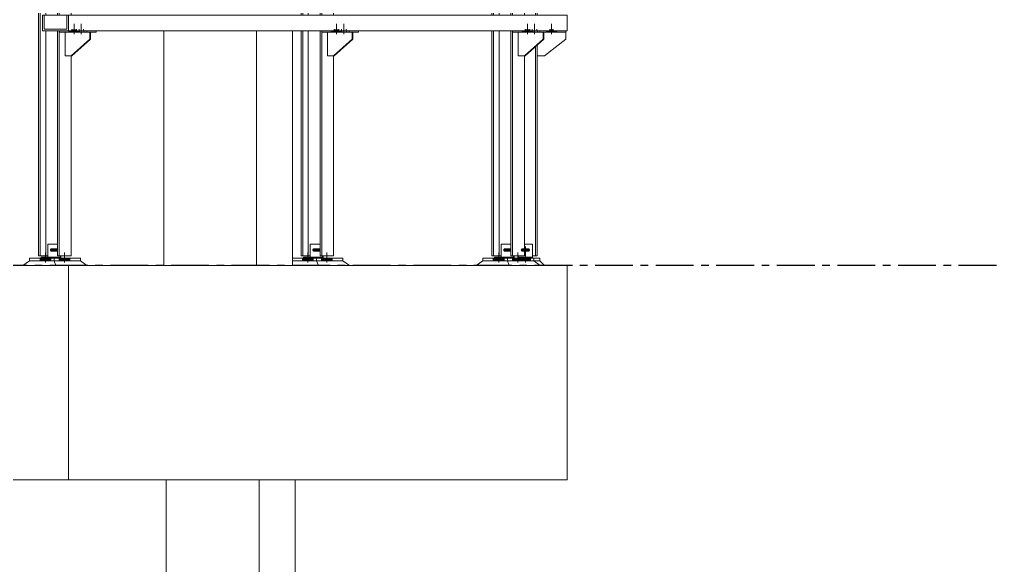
# Model space of a CAD drawing. Header units: millimetres. Extents: x 3774 to 718460, y -768339 to 192544.
# Drawn here: x 455896 to 459992, y -639072 to -636781 of the extents above; entities that cross this region are included whole.
import ezdxf

# ---------------------------------------------------------------- set-up
doc = ezdxf.new("R2010")
doc.units = ezdxf.units.MM
for name, pattern in [('CENTER', [50.8, 31.75, -6.35, 6.35, -6.35]), ('XKITLINE00', [0]), ('XKITLINE02', [4, 2, -2])]:
    doc.linetypes.add(name, pattern=pattern)
doc.layers.add('Bolt', color=7, linetype='Continuous', lineweight=0)
doc.layers.add('Part', color=7, linetype='Continuous', lineweight=0)

# ---------------------------------------------------------------- blocks, each defined once
blk = doc.blocks.new('*A20364918')
at = {"layer": 'Part', "color": 7, "linetype": 'XKITLINE00', "lineweight": 0}
for p, q in [((2594.364986, -86.659902), (2593.935157, -86.659902)), ((2594.300986, -91.139902), (2594.300986, -86.659902)), ((2594.364986, -91.139902), (2594.364986, -86.659902)), ((2594.300986, -103.139902), (2594.300986, -92.198278)), ((2594.364986, -103.139902), (2594.364986, -92.140799)), ((2594.300986, -115.139902), (2594.300986, -104.198278)), ((2594.364986, -115.139902), (2594.364986, -104.140799)), ((2594.300986, -123.219902), (2594.300986, -116.198278)), ((2594.364986, -123.219902), (2594.364986, -116.140799)), ((2594.204986, -123.219902), (2594.364986, -123.219902))]:
    blk.add_line(p, q, dxfattribs=at)
blk = doc.blocks.new('*A20394921')
at = {"layer": 'Part', "color": 7, "linetype": 'XKITLINE00', "lineweight": 0}
for p, q in [((2581.832366, -123.539902), (2581.832366, -115.659902)), ((2584.950057, -123.539902), (2584.950057, -115.659902)), ((2586.150057, -123.539902), (2586.150057, -115.659902))]:
    blk.add_line(p, q, dxfattribs=at)
blk = doc.blocks.new('*A20414923')
at = {"layer": 'Part', "color": 7, "linetype": 'XKITLINE00', "lineweight": 0}
for p, q in [((2529.844987, -123.539902), (2578.636987, -123.539902)), ((2578.636987, -123.539902), (2578.636987, -130.739902)), ((2529.844987, -130.739902), (2578.636987, -130.739902))]:
    blk.add_line(p, q, dxfattribs=at)
blk = doc.blocks.new('*A20454927')
at = {"layer": 'Part', "color": 7, "linetype": 'XKITLINE00', "lineweight": 0}
for p, q in [((2578.730517, -86.659902), (2577.637696, -86.659902)), ((2577.637696, -123.219902), (2577.637696, -86.659902)), ((2577.693122, -123.219902), (2577.693122, -86.659902)), ((2577.881122, -91.139902), (2577.881122, -86.659902)), ((2578.275091, -91.139902), (2578.275091, -86.659902)), ((2578.330517, -86.659902), (2578.330517, -91.139902)), ((2578.730517, -91.139902), (2578.730517, -86.659902)), ((2577.881122, -103.139902), (2577.881122, -91.659902)), ((2578.275091, -103.139902), (2578.275091, -91.659902)), ((2578.330517, -103.139902), (2578.330517, -91.659902)), ((2578.730517, -103.139902), (2578.730517, -92.507902)), ((2577.881122, -115.139902), (2577.881122, -103.659902)), ((2578.275091, -115.139902), (2578.275091, -103.659902)), ((2578.330517, -115.139902), (2578.330517, -103.659902)), ((2578.730517, -115.139902), (2578.730517, -104.507902)), ((2577.881122, -123.219902), (2577.881122, -115.659902)), ((2578.275091, -123.219902), (2578.275091, -115.659902)), ((2578.330517, -123.219902), (2578.330517, -115.659902)), ((2578.730517, -123.219902), (2578.730517, -116.507902)), ((2577.944259, -123.219902), (2577.637696, -123.219902)), ((2578.730517, -123.219902), (2578.275091, -123.219902))]:
    blk.add_line(p, q, dxfattribs=at)
blk = doc.blocks.new('*A20474929')
at = {"layer": 'Part', "color": 7, "linetype": 'XKITLINE00', "lineweight": 0}
for p, q in [((2587.532837, -86.659902), (2586.440016, -86.659902)), ((2586.440016, -91.139902), (2586.440016, -86.659902)), ((2586.495442, -91.139902), (2586.495442, -86.659902)), ((2586.683442, -91.139902), (2586.683442, -86.659902)), ((2587.077411, -91.139902), (2587.077411, -86.659902)), ((2587.132837, -86.659902), (2587.132837, -91.139902)), ((2587.532837, -91.139902), (2587.532837, -86.659902)), ((2586.440016, -103.139902), (2586.440016, -91.659902)), ((2586.495442, -103.139902), (2586.495442, -91.659902)), ((2586.683442, -103.139902), (2586.683442, -91.659902)), ((2587.077411, -103.139902), (2587.077411, -91.659902)), ((2587.132837, -103.139902), (2587.132837, -91.659902)), ((2587.532837, -103.139902), (2587.532837, -92.507902)), ((2586.440016, -115.139902), (2586.440016, -103.659902)), ((2586.495442, -115.139902), (2586.495442, -103.659902)), ((2586.683442, -115.139902), (2586.683442, -103.659902)), ((2587.077411, -115.139902), (2587.077411, -103.659902)), ((2587.132837, -115.139902), (2587.132837, -103.659902)), ((2587.532837, -115.139902), (2587.532837, -104.507902)), ((2586.440016, -123.219902), (2586.440016, -115.659902)), ((2586.495442, -123.219902), (2586.495442, -115.659902)), ((2586.683442, -123.219902), (2586.683442, -115.659902)), ((2587.077411, -123.219902), (2587.077411, -115.659902)), ((2587.132837, -123.219902), (2587.132837, -115.659902)), ((2587.532837, -123.219902), (2587.532837, -116.507902)), ((2586.746579, -123.219902), (2586.440016, -123.219902)), ((2587.532837, -123.219902), (2587.077411, -123.219902))]:
    blk.add_line(p, q, dxfattribs=at)
blk = doc.blocks.new('*A20684950')
at = {"layer": 'Part', "color": 7, "linetype": 'XKITLINE00', "lineweight": 0}
for p, q in [((2579.039798, -123.299902), (2577.328413, -123.299902)), ((2577.328413, -123.379902), (2577.328413, -123.299902)), ((2579.039798, -123.379902), (2577.328413, -123.379902)), ((2578.159798, -123.379902), (2578.159798, -123.299902)), ((2579.039798, -123.299902), (2579.039798, -123.379902))]:
    blk.add_line(p, q, dxfattribs=at)
blk = doc.blocks.new('*A20694951')
at = {"layer": 'Part', "color": 7, "linetype": 'XKITLINE00', "lineweight": 0}
for p, q in [((2577.328413, -123.379902), (2577.109849, -123.539902)), ((2579.039798, -123.379902), (2577.328413, -123.379902)), ((2578.218362, -123.539902), (2578.159798, -123.379902)), ((2579.039798, -123.379902), (2579.258362, -123.539902))]:
    blk.add_line(p, q, dxfattribs=at)
blk = doc.blocks.new('*A20704952')
at = {"layer": 'Part', "color": 7, "linetype": 'XKITLINE00', "lineweight": 0}
for p, q in [((2578.275091, -122.819902), (2577.944259, -122.819902)), ((2577.944259, -122.819902), (2577.944259, -123.259902)), ((2578.359952, -123.259902), (2577.724259, -123.259902)), ((2577.724259, -123.299902), (2577.724259, -123.259902)), ((2578.139952, -123.299902), (2578.139952, -123.259902)), ((2578.359952, -123.219902), (2578.359952, -123.259902)), ((2578.379952, -123.299902), (2578.379952, -123.219902))]:
    blk.add_line(p, q, dxfattribs=at)
blk = doc.blocks.new('*A20714953')
at = {"layer": 'Bolt'}
blk.add_hatch(color=7, dxfattribs=at).paths.add_polyline_path([(2578.047, -122.968), (2578.066, -122.964), (2578.239, -122.964), (2578.257, -122.968), (2578.273, -122.98), (2578.284, -122.998), (2578.287, -123.02), (2578.284, -123.041), (2578.273, -123.059), (2578.257, -123.072), (2578.239, -123.076), (2578.066, -123.076), (2578.047, -123.072), (2578.031, -123.059), (2578.021, -123.041), (2578.017, -123.02), (2578.021, -122.998), (2578.031, -122.98)], flags=17)
at = {"layer": 'Bolt', "color": 7, "linetype": 'XKITLINE00', "lineweight": 0}
blk.add_line((2578.228, -123.02), (2578.056, -123.02), dxfattribs=at)
blk = doc.blocks.new('*A20724954')
at = {"layer": 'Bolt'}
for points in [[(2578.045, -123.3), (2578.045, -123.38), (2577.684, -123.38), (2577.684, -123.3)], [(2578.685, -123.3), (2578.685, -123.38), (2578.324, -123.38), (2578.324, -123.3)]]:
    blk.add_hatch(color=7, dxfattribs=at).paths.add_polyline_path(points, flags=17)
at = {"layer": 'Bolt', "color": 7, "linetype": 'XKITLINE00', "lineweight": 0}
for p, q in [((2577.864, -123.443), (2577.864, -123.1)), ((2578.504, -123.443), (2578.504, -123.1)), ((2577.684, -123.38), (2577.684, -123.3)), ((2578.045, -123.38), (2578.045, -123.3)), ((2578.324, -123.38), (2578.324, -123.3)), ((2578.685, -123.38), (2578.685, -123.3))]:
    blk.add_line(p, q, dxfattribs=at)
blk = doc.blocks.new('*A20734955')
at = {"layer": 'Bolt'}
for points in [[(2578.65, -115.708), (2578.65, -115.66), (2579.011, -115.66), (2579.011, -115.708)], [(2578.754, -115.66), (2578.754, -115.612), (2578.907, -115.612), (2578.907, -115.66)]]:
    blk.add_hatch(color=7, dxfattribs=at).paths.add_polyline_path(points, flags=17)
at = {"layer": 'Bolt', "color": 7, "linetype": 'XKITLINE00', "lineweight": 0}
for p, q in [((2578.65, -115.708), (2578.65, -115.66)), ((2578.754, -115.66), (2578.754, -115.612)), ((2578.83, -115.771), (2578.83, -115.428)), ((2578.907, -115.66), (2578.907, -115.612)), ((2579.011, -115.708), (2579.011, -115.66))]:
    blk.add_line(p, q, dxfattribs=at)
at = {"layer": 'Bolt', "color": 7, "linetype": 'XKITLINE02', "lineweight": 0}
for p, q in [((2578.89, -115.708), (2578.89, -115.66)), ((2578.994, -115.66), (2578.994, -115.612)), ((2579.07, -115.771), (2579.07, -115.428)), ((2579.147, -115.66), (2579.147, -115.612)), ((2579.251, -115.708), (2579.251, -115.66))]:
    blk.add_line(p, q, dxfattribs=at)
blk = doc.blocks.new('*A20754957')
at = {"layer": 'Part', "color": 7, "linetype": 'XKITLINE00', "lineweight": 0}
for p, q in [((2578.334665, -115.707902), (2578.334665, -115.659902)), ((2579.16605, -115.707902), (2579.16605, -115.659902)), ((2579.56605, -115.707902), (2579.56605, -115.659902)), ((2578.334665, -115.707902), (2579.56605, -115.707902))]:
    blk.add_line(p, q, dxfattribs=at)
blk = doc.blocks.new('*A20764958')
at = {"layer": 'Part', "color": 7, "linetype": 'XKITLINE00', "lineweight": 0}
for p, q in [((2578.522665, -115.707902), (2578.522665, -116.507902)), ((2578.730511, -116.507902), (2579.35405, -115.947902)), ((2579.37805, -115.947902), (2578.754511, -116.507902)), ((2579.35405, -115.947902), (2579.35405, -115.707902)), ((2579.35405, -115.707902), (2579.37805, -115.707902)), ((2579.35405, -115.947902), (2579.37805, -115.947902)), ((2579.37805, -115.947902), (2579.37805, -115.707902)), ((2578.522665, -116.507902), (2578.754511, -116.507902))]:
    blk.add_line(p, q, dxfattribs=at)
blk = doc.blocks.new('*A20794961')
at = {"layer": 'Part', "color": 7, "linetype": 'XKITLINE00', "lineweight": 0}
for p, q in [((2586.150057, -123.379902), (2587.842118, -123.379902)), ((2587.020682, -123.539902), (2586.962118, -123.379902)), ((2587.842118, -123.379902), (2588.060682, -123.539902))]:
    blk.add_line(p, q, dxfattribs=at)
blk = doc.blocks.new('*A20804962')
at = {"layer": 'Bolt'}
blk.add_hatch(color=7, dxfattribs=at).paths.add_polyline_path([(2586.849, -122.968), (2586.868, -122.964), (2587.041, -122.964), (2587.06, -122.968), (2587.075, -122.98), (2587.086, -122.998), (2587.09, -123.02), (2587.086, -123.041), (2587.075, -123.059), (2587.06, -123.072), (2587.041, -123.076), (2586.868, -123.076), (2586.849, -123.072), (2586.834, -123.059), (2586.823, -123.041), (2586.819, -123.02), (2586.823, -122.998), (2586.834, -122.98)], flags=17)
at = {"layer": 'Bolt', "color": 7, "linetype": 'XKITLINE00', "lineweight": 0}
blk.add_line((2587.03, -123.02), (2586.858, -123.02), dxfattribs=at)
blk = doc.blocks.new('*A20814963')
at = {"layer": 'Part', "color": 7, "linetype": 'XKITLINE00', "lineweight": 0}
for p, q in [((2587.842118, -123.299902), (2586.150057, -123.299902)), ((2587.842118, -123.379902), (2586.150057, -123.379902)), ((2586.962118, -123.379902), (2586.962118, -123.299902)), ((2587.842118, -123.299902), (2587.842118, -123.379902))]:
    blk.add_line(p, q, dxfattribs=at)
blk = doc.blocks.new('*A20824964')
at = {"layer": 'Part', "color": 7, "linetype": 'XKITLINE00', "lineweight": 0}
for p, q in [((2587.077411, -122.819902), (2586.746579, -122.819902)), ((2586.746579, -122.819902), (2586.746579, -123.259902)), ((2587.162272, -123.259902), (2586.526579, -123.259902)), ((2586.526579, -123.299902), (2586.526579, -123.259902)), ((2586.942272, -123.299902), (2586.942272, -123.259902)), ((2587.162272, -123.219902), (2587.162272, -123.259902)), ((2587.182272, -123.299902), (2587.182272, -123.219902))]:
    blk.add_line(p, q, dxfattribs=at)
blk = doc.blocks.new('*A20834965')
at = {"layer": 'Bolt'}
for points in [[(2586.847, -123.3), (2586.847, -123.38), (2586.486, -123.38), (2586.486, -123.3)], [(2587.487, -123.3), (2587.487, -123.38), (2587.126, -123.38), (2587.126, -123.3)]]:
    blk.add_hatch(color=7, dxfattribs=at).paths.add_polyline_path(points, flags=17)
at = {"layer": 'Bolt', "color": 7, "linetype": 'XKITLINE00', "lineweight": 0}
for p, q in [((2586.666, -123.443), (2586.666, -123.1)), ((2587.306, -123.443), (2587.306, -123.1)), ((2586.486, -123.38), (2586.486, -123.3)), ((2586.847, -123.38), (2586.847, -123.3)), ((2587.126, -123.38), (2587.126, -123.3)), ((2587.487, -123.38), (2587.487, -123.3))]:
    blk.add_line(p, q, dxfattribs=at)
blk = doc.blocks.new('*A20844966')
at = {"layer": 'Part', "color": 7, "linetype": 'XKITLINE00', "lineweight": 0}
for p, q in [((2587.13567, -115.707902), (2587.13567, -115.659902)), ((2587.967055, -115.707902), (2587.967055, -115.659902)), ((2588.367055, -115.707902), (2588.367055, -115.659902)), ((2587.13567, -115.707902), (2588.367055, -115.707902))]:
    blk.add_line(p, q, dxfattribs=at)
blk = doc.blocks.new('*A20854967')
at = {"layer": 'Part', "color": 7, "linetype": 'XKITLINE00', "lineweight": 0}
for p, q in [((2587.32367, -115.707902), (2587.32367, -116.507902)), ((2587.531516, -116.507902), (2588.155055, -115.947902)), ((2588.179055, -115.947902), (2587.555516, -116.507902)), ((2588.155055, -115.947902), (2588.155055, -115.707902)), ((2588.155055, -115.707902), (2588.179055, -115.707902)), ((2588.155055, -115.947902), (2588.179055, -115.947902)), ((2588.179055, -115.947902), (2588.179055, -115.707902)), ((2587.32367, -116.507902), (2587.555516, -116.507902))]:
    blk.add_line(p, q, dxfattribs=at)
blk = doc.blocks.new('*A20864968')
at = {"layer": 'Bolt'}
for points in [[(2587.451, -115.708), (2587.451, -115.66), (2587.812, -115.66), (2587.812, -115.708)], [(2587.555, -115.66), (2587.555, -115.612), (2587.708, -115.612), (2587.708, -115.66)]]:
    blk.add_hatch(color=7, dxfattribs=at).paths.add_polyline_path(points, flags=17)
at = {"layer": 'Bolt', "color": 7, "linetype": 'XKITLINE00', "lineweight": 0}
for p, q in [((2587.451, -115.708), (2587.451, -115.66)), ((2587.555, -115.66), (2587.555, -115.612)), ((2587.631, -115.771), (2587.631, -115.428)), ((2587.708, -115.66), (2587.708, -115.612)), ((2587.812, -115.708), (2587.812, -115.66))]:
    blk.add_line(p, q, dxfattribs=at)
at = {"layer": 'Bolt', "color": 7, "linetype": 'XKITLINE02', "lineweight": 0}
for p, q in [((2587.691, -115.708), (2587.691, -115.66)), ((2587.795, -115.66), (2587.795, -115.612)), ((2587.871, -115.771), (2587.871, -115.428)), ((2587.948, -115.66), (2587.948, -115.612)), ((2588.052, -115.708), (2588.052, -115.66))]:
    blk.add_line(p, q, dxfattribs=at)
blk = doc.blocks.new('*A20874969')
at = {"layer": 'Part', "color": 7, "linetype": 'XKITLINE00', "lineweight": 0}
for p, q in [((2593.935157, -86.659902), (2592.842336, -86.659902)), ((2592.842336, -91.139902), (2592.842336, -86.659902)), ((2592.897762, -91.139902), (2592.897762, -86.659902)), ((2593.085762, -91.139902), (2593.085762, -86.659902)), ((2593.479731, -91.139902), (2593.479731, -86.659902)), ((2593.535157, -86.659902), (2593.535157, -91.139902)), ((2593.935157, -91.139902), (2593.935157, -86.659902)), ((2592.842336, -103.139902), (2592.842336, -91.659902)), ((2592.897762, -103.139902), (2592.897762, -91.659902)), ((2593.085762, -103.139902), (2593.085762, -91.659902)), ((2593.479731, -103.139902), (2593.479731, -91.659902)), ((2593.535157, -103.139902), (2593.535157, -91.659902)), ((2593.935157, -103.139902), (2593.935157, -92.507902)), ((2592.842336, -115.139902), (2592.842336, -103.659902)), ((2592.897762, -115.139902), (2592.897762, -103.659902)), ((2593.085762, -115.139902), (2593.085762, -103.659902)), ((2593.479731, -115.139902), (2593.479731, -103.659902)), ((2593.535157, -115.139902), (2593.535157, -103.659902)), ((2593.935157, -115.139902), (2593.935157, -104.507902)), ((2592.842336, -123.219902), (2592.842336, -115.659902)), ((2592.897762, -123.219902), (2592.897762, -115.659902)), ((2593.085762, -123.219902), (2593.085762, -115.659902)), ((2593.479731, -123.219902), (2593.479731, -115.659902)), ((2593.535157, -123.219902), (2593.535157, -115.659902)), ((2593.935157, -123.219902), (2593.935157, -116.507902)), ((2593.148899, -123.219902), (2592.842336, -123.219902)), ((2593.935157, -123.219902), (2593.479731, -123.219902))]:
    blk.add_line(p, q, dxfattribs=at)
blk = doc.blocks.new('*A20884970')
at = {"layer": 'Bolt'}
for points in [[(2593.852, -115.708), (2593.852, -115.66), (2594.212, -115.66), (2594.212, -115.708)], [(2593.956, -115.66), (2593.956, -115.612), (2594.109, -115.612), (2594.109, -115.66)]]:
    blk.add_hatch(color=7, dxfattribs=at).paths.add_polyline_path(points, flags=17)
at = {"layer": 'Bolt', "color": 7, "linetype": 'XKITLINE00', "lineweight": 0}
for p, q in [((2593.852, -115.708), (2593.852, -115.66)), ((2593.956, -115.66), (2593.956, -115.612)), ((2594.032, -115.771), (2594.032, -115.428)), ((2594.109, -115.66), (2594.109, -115.612)), ((2594.212, -115.708), (2594.212, -115.66))]:
    blk.add_line(p, q, dxfattribs=at)
at = {"layer": 'Bolt', "color": 7, "linetype": 'XKITLINE02', "lineweight": 0}
for p, q in [((2594.092, -115.708), (2594.092, -115.66)), ((2594.196, -115.66), (2594.196, -115.612)), ((2594.272, -115.771), (2594.272, -115.428)), ((2594.349, -115.66), (2594.349, -115.612)), ((2594.452, -115.708), (2594.452, -115.66))]:
    blk.add_line(p, q, dxfattribs=at)
blk = doc.blocks.new('*A20894971')
at = {"layer": 'Bolt'}
for points in [[(2593.249, -123.3), (2593.249, -123.38), (2592.888, -123.38), (2592.888, -123.3)], [(2593.889, -123.3), (2593.889, -123.38), (2593.528, -123.38), (2593.528, -123.3)]]:
    blk.add_hatch(color=7, dxfattribs=at).paths.add_polyline_path(points, flags=17)
at = {"layer": 'Bolt', "color": 7, "linetype": 'XKITLINE00', "lineweight": 0}
for p, q in [((2593.069, -123.443), (2593.069, -123.1)), ((2593.709, -123.443), (2593.709, -123.1)), ((2592.888, -123.38), (2592.888, -123.3)), ((2593.249, -123.38), (2593.249, -123.3)), ((2593.528, -123.38), (2593.528, -123.3)), ((2593.889, -123.38), (2593.889, -123.3))]:
    blk.add_line(p, q, dxfattribs=at)
blk = doc.blocks.new('*A20904972')
at = {"layer": 'Bolt'}
blk.add_hatch(color=7, dxfattribs=at).paths.add_polyline_path([(2593.252, -122.968), (2593.27, -122.964), (2593.443, -122.964), (2593.462, -122.968), (2593.478, -122.98), (2593.488, -122.998), (2593.492, -123.02), (2593.488, -123.041), (2593.478, -123.059), (2593.462, -123.072), (2593.443, -123.076), (2593.27, -123.076), (2593.252, -123.072), (2593.236, -123.059), (2593.225, -123.041), (2593.222, -123.02), (2593.225, -122.998), (2593.236, -122.98)], flags=17)
at = {"layer": 'Bolt', "color": 7, "linetype": 'XKITLINE00', "lineweight": 0}
blk.add_line((2593.432, -123.02), (2593.261, -123.02), dxfattribs=at)
blk = doc.blocks.new('*A20914973')
at = {"layer": 'Part', "color": 7, "linetype": 'XKITLINE00', "lineweight": 0}
for p, q in [((2593.479731, -122.819902), (2593.148899, -122.819902)), ((2593.148899, -122.819902), (2593.148899, -123.259902)), ((2593.564592, -123.259902), (2592.928899, -123.259902)), ((2592.928899, -123.299902), (2592.928899, -123.259902)), ((2593.344592, -123.299902), (2593.344592, -123.259902)), ((2593.564592, -123.219902), (2593.564592, -123.259902)), ((2593.584592, -123.299902), (2593.584592, -123.219902))]:
    blk.add_line(p, q, dxfattribs=at)
blk = doc.blocks.new('*A20924974')
at = {"layer": 'Part', "color": 7, "linetype": 'XKITLINE00', "lineweight": 0}
for p, q in [((2592.533053, -123.379902), (2592.314489, -123.539902)), ((2594.244438, -123.379902), (2592.533053, -123.379902)), ((2593.423002, -123.539902), (2593.364438, -123.379902)), ((2594.244438, -123.379902), (2594.463002, -123.539902))]:
    blk.add_line(p, q, dxfattribs=at)
blk = doc.blocks.new('*A20934975')
at = {"layer": 'Part', "color": 7, "linetype": 'XKITLINE00', "lineweight": 0}
for p, q in [((2594.244438, -123.299902), (2592.533053, -123.299902)), ((2592.533053, -123.379902), (2592.533053, -123.299902)), ((2594.244438, -123.379902), (2592.533053, -123.379902)), ((2593.364438, -123.379902), (2593.364438, -123.299902)), ((2594.244438, -123.299902), (2594.244438, -123.379902))]:
    blk.add_line(p, q, dxfattribs=at)
blk = doc.blocks.new('*A20944976')
at = {"layer": 'Part', "color": 7, "linetype": 'XKITLINE00', "lineweight": 0}
for p, q in [((2593.536386, -115.707902), (2593.536386, -115.659902)), ((2594.367771, -115.707902), (2594.367771, -115.659902)), ((2594.767771, -115.707902), (2594.767771, -115.659902)), ((2593.536386, -115.707902), (2594.767771, -115.707902))]:
    blk.add_line(p, q, dxfattribs=at)
blk = doc.blocks.new('*A20954977')
at = {"layer": 'Part', "color": 7, "linetype": 'XKITLINE00', "lineweight": 0}
for p, q in [((2593.724386, -115.707902), (2593.724386, -116.507902)), ((2593.932232, -116.507902), (2594.555771, -115.947902)), ((2594.579771, -115.947902), (2593.956232, -116.507902)), ((2594.555771, -115.947902), (2594.555771, -115.707902)), ((2594.555771, -115.707902), (2594.579771, -115.707902)), ((2594.555771, -115.947902), (2594.579771, -115.947902)), ((2594.579771, -115.947902), (2594.579771, -115.707902)), ((2593.724386, -116.507902), (2593.956232, -116.507902))]:
    blk.add_line(p, q, dxfattribs=at)
blk = doc.blocks.new('*A22615143')
at = {"layer": 'Part', "color": 7, "linetype": 'XKITLINE00', "lineweight": 0}
blk.add_line((2595.364987, -130.739902), (2595.364987, -123.539902), dxfattribs=at)
blk = doc.blocks.new('*A22625144')
at = {"layer": 'Part', "color": 7, "linetype": 'XKITLINE00', "lineweight": 0}
for p, q in [((2595.364993, -115.139902), (2595.36241, -115.139902)), ((2595.364993, -115.659902), (2595.364993, -115.139902)), ((2595.36241, -115.659902), (2595.364993, -115.659902))]:
    blk.add_line(p, q, dxfattribs=at)
blk = doc.blocks.new('*A22635145')
at = {"layer": 'Part', "color": 7, "linetype": 'XKITLINE00', "lineweight": 0}
for p, q in [((2594.244438, -123.299902), (2594.444986, -123.299902)), ((2594.444986, -123.379902), (2594.244438, -123.379902)), ((2594.444986, -123.299902), (2594.444986, -123.379902))]:
    blk.add_line(p, q, dxfattribs=at)
blk = doc.blocks.new('*A22645146')
at = {"layer": 'Part', "color": 7, "linetype": 'XKITLINE00', "lineweight": 0}
for p, q in [((2594.444986, -123.379902), (2594.244438, -123.379902)), ((2594.604986, -123.539902), (2594.444986, -123.379902))]:
    blk.add_line(p, q, dxfattribs=at)
blk = doc.blocks.new('*A22655147')
at = {"layer": 'Part', "color": 7, "linetype": 'XKITLINE00', "lineweight": 0}
for p, q in [((2594.204986, -122.819902), (2593.935157, -122.819902)), ((2594.204986, -123.299902), (2594.204986, -122.819902)), ((2593.724986, -123.219902), (2593.724986, -123.299902)), ((2594.204986, -123.259902), (2593.724986, -123.259902))]:
    blk.add_line(p, q, dxfattribs=at)
blk = doc.blocks.new('*A22665148')
at = {"layer": 'Bolt'}
blk.add_hatch(color=7, dxfattribs=at).paths.add_polyline_path([(2593.844, -122.968), (2593.865, -122.964), (2594.065, -122.964), (2594.086, -122.968), (2594.105, -122.98), (2594.117, -122.998), (2594.121, -123.02), (2594.117, -123.041), (2594.105, -123.059), (2594.086, -123.072), (2594.065, -123.076), (2593.865, -123.076), (2593.844, -123.072), (2593.825, -123.059), (2593.813, -123.041), (2593.809, -123.02), (2593.813, -122.998), (2593.825, -122.98)], flags=17)
at = {"layer": 'Bolt', "color": 7, "linetype": 'XKITLINE00', "lineweight": 0}
for p, q in [((2593.853, -123.02), (2594.077, -123.02)), ((2593.965, -123.132), (2593.965, -122.908))]:
    blk.add_line(p, q, dxfattribs=at)
blk = doc.blocks.new('*A22675149')
at = {"layer": 'Bolt'}
blk.add_hatch(color=7, dxfattribs=at).paths.add_polyline_path([(2594.141, -123.3), (2594.141, -123.38), (2593.789, -123.38), (2593.789, -123.3)], flags=17)
at = {"layer": 'Bolt', "color": 7, "linetype": 'XKITLINE00', "lineweight": 0}
for p, q in [((2593.965, -123.443), (2593.965, -123.1)), ((2593.789, -123.38), (2593.789, -123.3)), ((2594.141, -123.38), (2594.141, -123.3))]:
    blk.add_line(p, q, dxfattribs=at)
at = {"layer": 'Bolt', "color": 7, "linetype": 'XKITLINE02', "lineweight": 0}
for p, q in [((2593.965, -123.443), (2593.965, -123.1)), ((2593.789, -123.38), (2593.789, -123.3)), ((2594.141, -123.38), (2594.141, -123.3))]:
    blk.add_line(p, q, dxfattribs=at)
blk = doc.blocks.new('*A22685150')
at = {"layer": 'Bolt'}
for points in [[(2594.669, -115.708), (2594.669, -115.66), (2595.021, -115.66), (2595.021, -115.708)], [(2594.789, -115.66), (2594.789, -115.612), (2594.901, -115.612), (2594.901, -115.66)]]:
    blk.add_hatch(color=7, dxfattribs=at).paths.add_polyline_path(points, flags=17)
at = {"layer": 'Bolt', "color": 7, "linetype": 'XKITLINE00', "lineweight": 0}
for p, q in [((2594.669, -115.708), (2594.669, -115.66)), ((2594.789, -115.66), (2594.789, -115.612)), ((2594.845, -115.771), (2594.845, -115.428)), ((2594.901, -115.66), (2594.901, -115.612)), ((2595.021, -115.708), (2595.021, -115.66))]:
    blk.add_line(p, q, dxfattribs=at)
at = {"layer": 'Bolt', "color": 7, "linetype": 'XKITLINE02', "lineweight": 0}
for p, q in [((2594.669, -115.708), (2594.669, -115.66)), ((2594.789, -115.66), (2594.789, -115.612)), ((2594.845, -115.771), (2594.845, -115.428)), ((2594.901, -115.66), (2594.901, -115.612)), ((2595.021, -115.708), (2595.021, -115.66))]:
    blk.add_line(p, q, dxfattribs=at)
blk = doc.blocks.new('*A22695151')
at = {"layer": 'Part', "color": 7, "linetype": 'XKITLINE00', "lineweight": 0}
for p, q in [((2595.324993, -115.659902), (2595.324993, -115.707902)), ((2595.324993, -115.707902), (2594.767771, -115.707902))]:
    blk.add_line(p, q, dxfattribs=at)
blk = doc.blocks.new('*A22705152')
at = {"layer": 'Part', "color": 7, "linetype": 'XKITLINE00', "lineweight": 0}
for p, q in [((2594.604993, -116.507902), (2595.324993, -115.947902)), ((2595.324993, -115.947902), (2595.324993, -115.707902)), ((2594.364993, -116.507902), (2594.604993, -116.507902))]:
    blk.add_line(p, q, dxfattribs=at)
blk = doc.blocks.new('*A22715153')
at = {"layer": 'Part', "color": 7, "linetype": 'XKITLINE00', "lineweight": 0}
for p, q in [((2581.921134, -156.339902), (2581.921134, -130.739902)), ((2585.038825, -156.339902), (2585.038825, -130.739902)), ((2586.238825, -156.339902), (2586.238825, -130.739902)), ((2586.238825, -156.339902), (2581.921134, -156.339902))]:
    blk.add_line(p, q, dxfattribs=at)
blk = doc.blocks.new('*A22725154')
at = {"layer": 'Part', "color": 7, "linetype": 'XKITLINE00', "lineweight": 0}
for p, q in [((2595.364987, -123.539902), (2578.636987, -123.539902)), ((2578.636987, -123.539902), (2578.636987, -130.739902)), ((2595.364987, -123.539902), (2595.364987, -130.739902)), ((2595.364987, -130.739902), (2578.636987, -130.739902))]:
    blk.add_line(p, q, dxfattribs=at)
blk = doc.blocks.new('*A22735155')
at = {"layer": 'Part', "color": 7, "linetype": 'XKITLINE00', "lineweight": 0}
for p, q in [((2577.771566, -115.659902), (2577.771566, -115.139902)), ((2577.771566, -115.139902), (2595.36241, -115.139902)), ((2577.826989, -115.139902), (2577.826989, -115.611902)), ((2578.582135, -115.611902), (2578.582135, -115.139902)), ((2578.637558, -115.139902), (2578.637558, -115.659902)), ((2595.36241, -115.659902), (2595.36241, -115.139902)), ((2595.36241, -115.659902), (2577.771566, -115.659902)), ((2577.826989, -115.611902), (2578.582135, -115.611902))]:
    blk.add_line(p, q, dxfattribs=at)

msp = doc.modelspace()

# ---------------------------------------------------------------- linework, layer by layer
at = {"color": 7, "linetype": 'CENTER', "ltscale": 5}
msp.add_lwpolyline([(459992.419, -637812.85), (443144.998, -637812.85)], dxfattribs=at)

# ---------------------------------------------------------------- block references
at = {"color": 7, "lineweight": 0, "xscale": 125, "yscale": 125, "zscale": 125}
for name in ['*A20394921', '*A20454927', '*A20474929', '*A20874969', '*A20364918', '*A22735155', '*A20734955', '*A20864968', '*A20884970', '*A22685150', '*A22625144', '*A20754957', '*A20764958', '*A20844966', '*A20854967', '*A20944976', '*A20954977', '*A22705152', '*A22695151', '*A20704952', '*A20714953', '*A20824964', '*A20804962', '*A20914973', '*A20904972', '*A22655147', '*A22665148', '*A20684950', '*A20724954', '*A20814963', '*A20834965', '*A20934975', '*A20894971', '*A22675149', '*A22635145', '*A20414923', '*A20694951', '*A22725154', '*A20794961', '*A20924974', '*A22645146', '*A22615143', '*A22715153']:
    msp.add_blockref(name, (133771.757, -622370.363), dxfattribs=at)

doc.saveas('drawing.dxf')
